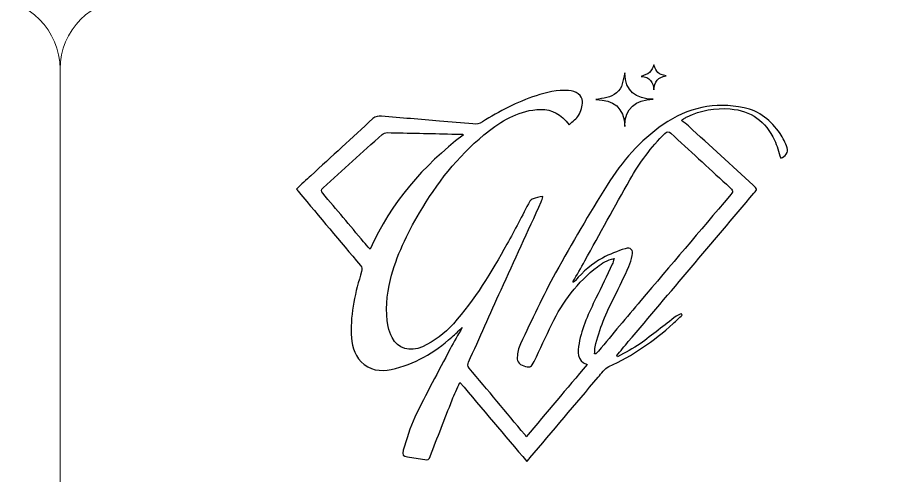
# Model space of a CAD drawing. Header units: millimetres. Extents: x -576 to 618, y 160 to 343.
# Drawn here: x -538.47 to -500.9, y 283 to 302.5 of the extents above; entities that cross this region are included whole.
import ezdxf

# ---------------------------------------------------------------- set-up
doc = ezdxf.new("R2010")
doc.units = ezdxf.units.MM
doc.header["$MEASUREMENT"] = 0
doc.layers.add('Layer 1', color=7, linetype='Continuous')

msp = doc.modelspace()

# ---------------------------------------------------------------- linework, layer by layer
at = {"layer": 'Layer 1', "color": 250, "lineweight": 18}
for points in [[(-573.4783, 303.3001), (-573.4783, 303.3001), (-539.6483, 303.3001), (-539.6483, 303.3001), (-538.0043, 303.3001), (-536.6633, 301.9591), (-536.6633, 300.3151), (-536.6633, 300.3151), (-536.6633, 266.4851), (-536.6633, 266.4851), (-536.6633, 264.8411), (-538.0043, 263.5001), (-539.6483, 263.5001), (-539.6483, 263.5001), (-573.4783, 263.5001), (-573.4783, 263.5001), (-575.1223, 263.5001), (-576.4633, 264.8411), (-576.4633, 266.4851), (-576.4633, 266.4851), (-576.4633, 300.3151), (-576.4633, 300.3151), (-576.4633, 301.9591), (-575.1223, 303.3001), (-573.4783, 303.3001)], [(-533.6783, 303.3001), (-533.6783, 303.3001), (-499.8483, 303.3001), (-499.8483, 303.3001), (-498.2043, 303.3001), (-496.8633, 301.9591), (-496.8633, 300.3151), (-496.8633, 300.3151), (-496.8633, 266.4851), (-496.8633, 266.4851), (-496.8633, 264.8411), (-498.2043, 263.5001), (-499.8483, 263.5001), (-499.8483, 263.5001), (-533.6783, 263.5001), (-533.6783, 263.5001), (-535.3223, 263.5001), (-536.6633, 264.8411), (-536.6633, 266.4851), (-536.6633, 266.4851), (-536.6633, 300.3151), (-536.6633, 300.3151), (-536.6633, 301.9591), (-535.3223, 303.3001), (-533.6783, 303.3001)]]:
    msp.add_open_spline(points, degree=3, knots=[0, 0, 0, 0, 0.125, 0.125, 0.125, 0.25, 0.25, 0.25, 0.375, 0.375, 0.375, 0.5, 0.5, 0.5, 0.625, 0.625, 0.625, 0.75, 0.75, 0.75, 0.875, 0.875, 0.875, 1, 1, 1, 1], dxfattribs=at)
at = {"layer": 'Layer 1', "color": 230}
for points, knots in [([(-511.3538, 300.4877), (-511.2546, 300.1661), (-511.1716, 300.0897), (-510.8415, 300.0245), (-511.1785, 299.9704), (-511.3519, 299.7792), (-511.3576, 299.4282), (-511.395, 299.7511), (-511.522, 299.9851), (-511.9055, 300.0004), (-511.7607, 300.0631), (-511.6256, 300.0881), (-511.5407, 300.167), (-511.4518, 300.2494), (-511.4115, 300.3836), (-511.3538, 300.4877)], [0, 0, 0, 0, 0.2, 0.2, 0.2, 0.4, 0.4, 0.4, 0.6, 0.6, 0.6, 0.8, 0.8, 0.8, 1, 1, 1, 1]), ([(-511.3907, 299.0265), (-512.142, 298.9983), (-512.586, 298.6745), (-512.6009, 297.8657), (-512.6278, 298.6783), (-513.0777, 299.0021), (-513.8281, 299.0136), (-513.5177, 299.082), (-513.1966, 299.0839), (-512.9479, 299.2951), (-512.693, 299.5119), (-512.674, 299.8279), (-512.5994, 300.1459), (-512.5735, 299.3678), (-512.1351, 299.0449), (-511.3907, 299.0265)], [0, 0, 0, 0, 0.2, 0.2, 0.2, 0.4, 0.4, 0.4, 0.6, 0.6, 0.6, 0.8, 0.8, 0.8, 1, 1, 1, 1]), ([(-505.9535, 296.5233), (-506.043, 296.7854), (-506.1089, 297.045), (-506.2181, 297.2846), (-506.5853, 298.0918), (-507.2249, 298.5398), (-508.1042, 298.6156), (-508.741, 298.6706), (-509.3576, 298.5566), (-509.9395, 298.2824), (-509.9907, 298.2584), (-510.0381, 298.2268), (-510.0867, 298.1982), (-510.1014, 298.1894), (-510.1145, 298.1785), (-510.1875, 298.1257), (-510.0749, 298.0385), (-509.9738, 297.9697), (-509.8843, 297.8884), (-508.9632, 297.0484), (-508.0434, 296.2069), (-507.1238, 295.3648), (-506.9445, 295.2004), (-506.9451, 295.1991), (-507.098, 295.0184), (-508.8811, 292.9118), (-510.6649, 290.8054), (-512.448, 288.6986), (-512.614, 288.5021), (-512.7772, 288.3033), (-512.942, 288.1058), (-512.9291, 288.088), (-512.9161, 288.0706), (-512.903, 288.0528), (-512.5822, 288.2375), (-512.2446, 288.3978), (-511.9454, 288.6116), (-511.4199, 288.9863), (-510.9192, 289.3954), (-510.405, 289.7853), (-510.3413, 289.8337), (-510.2562, 289.8537), (-510.181, 289.8868), (-510.1704, 289.8687), (-510.1598, 289.8506), (-510.1492, 289.8325), (-510.2793, 289.712), (-510.409, 289.5913), (-510.5395, 289.4708), (-511.357, 288.7145), (-512.268, 288.1021), (-513.2824, 287.6353), (-513.463, 287.5523), (-513.5928, 287.3464), (-513.7307, 287.1838), (-514.7026, 286.039), (-515.6711, 284.8906), (-516.6403, 283.7433), (-516.6767, 283.7002), (-516.7114, 283.6553), (-516.7663, 283.5869), (-517.7273, 284.7214), (-518.6664, 285.8294), (-519.6287, 286.9654), (-519.7466, 286.6964), (-519.8596, 286.4587), (-519.9557, 286.2147), (-520.2711, 285.4141), (-520.5837, 284.6119), (-520.8892, 283.8072), (-520.937, 283.6808), (-520.9878, 283.644), (-521.1233, 283.6734), (-521.3663, 283.7261), (-521.6143, 283.7551), (-521.8602, 283.7938), (-522.0531, 283.8241), (-522.0992, 283.8687), (-522.0358, 284.0709), (-521.8877, 284.5455), (-521.7607, 285.0346), (-521.5454, 285.4796), (-521.0698, 286.4631), (-520.5476, 287.4247), (-520.039, 288.3919), (-519.8786, 288.6974), (-519.7005, 288.9935), (-519.526, 289.3017), (-519.6777, 289.1598), (-519.8175, 289.0213), (-519.9653, 288.8914), (-520.7177, 288.2309), (-521.555, 287.7257), (-522.5473, 287.5196), (-523.0246, 287.4203), (-523.483, 287.4668), (-523.8352, 287.8462), (-524.1385, 288.1726), (-524.2412, 288.5885), (-524.2565, 289.0219), (-524.2892, 289.9405), (-524.0799, 290.8216), (-523.8131, 291.6911), (-523.7807, 291.7969), (-523.7897, 291.8646), (-523.8608, 291.9489), (-524.7348, 292.9835), (-525.605, 294.0216), (-526.4758, 295.0587), (-526.5116, 295.1015), (-526.5451, 295.1461), (-526.5884, 295.201), (-526.3791, 295.395), (-526.1772, 295.5835), (-525.9741, 295.7707), (-525.0939, 296.5801), (-524.2112, 297.387), (-523.3357, 298.2016), (-523.2184, 298.3108), (-523.098, 298.3111), (-522.9613, 298.2999), (-522.1373, 298.2328), (-521.3132, 298.1666), (-520.4892, 298.0989), (-520.0153, 298.0603), (-519.5413, 298.0225), (-519.0683, 297.977), (-518.9223, 297.9629), (-518.7972, 297.977), (-518.6668, 298.0603), (-517.9488, 298.5201), (-517.1938, 298.9073), (-516.3813, 299.1744), (-515.9329, 299.3217), (-515.4771, 299.4297), (-514.9975, 299.3982), (-514.6773, 299.377), (-514.4028, 299.1985), (-514.4022, 298.9279), (-514.4012, 298.7308), (-514.4712, 298.5161), (-514.5678, 298.3411), (-514.6483, 298.1954), (-514.8127, 298.0959), (-514.9753, 297.942), (-515.0655, 298.0465), (-515.1401, 298.1539), (-515.2343, 298.2384), (-515.6043, 298.5701), (-516.045, 298.645), (-516.5211, 298.5682), (-517.3279, 298.4388), (-517.9875, 298.0125), (-518.6009, 297.508), (-519.7313, 296.5785), (-520.6121, 295.4391), (-521.351, 294.1844), (-521.8786, 293.2884), (-522.3332, 292.3594), (-522.5829, 291.3426), (-522.7451, 290.6808), (-522.8134, 290.0132), (-522.6755, 289.3389), (-522.6427, 289.18), (-522.5856, 289.0219), (-522.5142, 288.8755), (-522.2811, 288.3994), (-521.7507, 288.2393), (-521.2168, 288.4818), (-520.7092, 288.7123), (-520.2752, 289.0478), (-519.9042, 289.4608), (-518.9853, 290.4846), (-518.2908, 291.6615), (-517.6196, 292.8518), (-517.2805, 293.453), (-516.9738, 294.0728), (-516.6471, 294.6815), (-516.6212, 294.7302), (-516.5585, 294.7719), (-516.5039, 294.7894), (-516.3822, 294.8284), (-516.2552, 294.8499), (-516.0883, 294.8883), (-516.1189, 294.7876), (-516.1314, 294.719), (-516.1598, 294.6575), (-516.7298, 293.4048), (-517.3039, 292.1539), (-517.8727, 290.9005), (-518.336, 289.879), (-518.7935, 288.8543), (-519.2542, 287.8315), (-519.2961, 287.7389), (-519.3104, 287.6624), (-519.2328, 287.5707), (-518.4393, 286.6306), (-517.6508, 285.6867), (-516.8615, 284.7436), (-516.8433, 284.7221), (-516.8321, 284.6949), (-516.8019, 284.6431), (-515.9233, 285.683), (-515.0699, 286.6931), (-514.2025, 287.7195), (-514.673, 287.8977), (-514.6019, 288.2702), (-514.5448, 288.6172), (-514.4302, 289.307), (-514.1295, 289.9317), (-513.8253, 290.5538), (-513.5912, 291.0321), (-513.361, 291.5127), (-513.1319, 291.9935), (-513.1001, 292.0608), (-513.0855, 292.1367), (-513.0537, 292.2375), (-513.3507, 292.185), (-513.5626, 292.0478), (-513.7628, 291.893), (-514.6134, 291.2353), (-515.2475, 290.4044), (-515.7095, 289.4381), (-515.9613, 288.9118), (-516.2096, 288.3839), (-516.4621, 287.8578), (-516.5782, 287.615), (-516.6168, 287.5941), (-516.8272, 287.6397), (-517.0455, 287.6861), (-517.2003, 287.8331), (-517.1822, 288.0306), (-517.1647, 288.2247), (-517.1301, 288.4297), (-517.0468, 288.6028), (-516.5582, 289.6191), (-516.0883, 290.6465), (-515.5451, 291.6331), (-514.849, 292.8983), (-514.1157, 294.1451), (-513.3494, 295.3691), (-512.7208, 296.3732), (-511.9504, 297.269), (-510.9613, 297.9476), (-509.9154, 298.6653), (-508.7613, 298.9217), (-507.5176, 298.6643), (-506.8565, 298.5276), (-506.3557, 298.1165), (-505.9816, 297.5623), (-505.8571, 297.3776), (-505.756, 297.1704), (-505.6817, 296.9601), (-505.6137, 296.767), (-505.7485, 296.5766), (-505.9535, 296.5233)], [0, 0, 0, 0, 0.0117647, 0.0117647, 0.0117647, 0.0235294, 0.0235294, 0.0235294, 0.0352941, 0.0352941, 0.0352941, 0.0470588, 0.0470588, 0.0470588, 0.0588235, 0.0588235, 0.0588235, 0.0705882, 0.0705882, 0.0705882, 0.0823529, 0.0823529, 0.0823529, 0.0941176, 0.0941176, 0.0941176, 0.1058824, 0.1058824, 0.1058824, 0.1176471, 0.1176471, 0.1176471, 0.1294118, 0.1294118, 0.1294118, 0.1411765, 0.1411765, 0.1411765, 0.1529412, 0.1529412, 0.1529412, 0.1647059, 0.1647059, 0.1647059, 0.1764706, 0.1764706, 0.1764706, 0.1882353, 0.1882353, 0.1882353, 0.2, 0.2, 0.2, 0.2117647, 0.2117647, 0.2117647, 0.2235294, 0.2235294, 0.2235294, 0.2352941, 0.2352941, 0.2352941, 0.2470588, 0.2470588, 0.2470588, 0.2588235, 0.2588235, 0.2588235, 0.2705882, 0.2705882, 0.2705882, 0.2823529, 0.2823529, 0.2823529, 0.2941176, 0.2941176, 0.2941176, 0.3058824, 0.3058824, 0.3058824, 0.3176471, 0.3176471, 0.3176471, 0.3294118, 0.3294118, 0.3294118, 0.3411765, 0.3411765, 0.3411765, 0.3529412, 0.3529412, 0.3529412, 0.3647059, 0.3647059, 0.3647059, 0.3764706, 0.3764706, 0.3764706, 0.3882353, 0.3882353, 0.3882353, 0.4, 0.4, 0.4, 0.4117647, 0.4117647, 0.4117647, 0.4235294, 0.4235294, 0.4235294, 0.4352941, 0.4352941, 0.4352941, 0.4470588, 0.4470588, 0.4470588, 0.4588235, 0.4588235, 0.4588235, 0.4705882, 0.4705882, 0.4705882, 0.4823529, 0.4823529, 0.4823529, 0.4941176, 0.4941176, 0.4941176, 0.5058824, 0.5058824, 0.5058824, 0.5176471, 0.5176471, 0.5176471, 0.5294118, 0.5294118, 0.5294118, 0.5411765, 0.5411765, 0.5411765, 0.5529412, 0.5529412, 0.5529412, 0.5647059, 0.5647059, 0.5647059, 0.5764706, 0.5764706, 0.5764706, 0.5882353, 0.5882353, 0.5882353, 0.6, 0.6, 0.6, 0.6117647, 0.6117647, 0.6117647, 0.6235294, 0.6235294, 0.6235294, 0.6352941, 0.6352941, 0.6352941, 0.6470588, 0.6470588, 0.6470588, 0.6588235, 0.6588235, 0.6588235, 0.6705882, 0.6705882, 0.6705882, 0.6823529, 0.6823529, 0.6823529, 0.6941176, 0.6941176, 0.6941176, 0.7058824, 0.7058824, 0.7058824, 0.7176471, 0.7176471, 0.7176471, 0.7294118, 0.7294118, 0.7294118, 0.7411765, 0.7411765, 0.7411765, 0.7529412, 0.7529412, 0.7529412, 0.7647059, 0.7647059, 0.7647059, 0.7764706, 0.7764706, 0.7764706, 0.7882353, 0.7882353, 0.7882353, 0.8, 0.8, 0.8, 0.8117647, 0.8117647, 0.8117647, 0.8235294, 0.8235294, 0.8235294, 0.8352941, 0.8352941, 0.8352941, 0.8470588, 0.8470588, 0.8470588, 0.8588235, 0.8588235, 0.8588235, 0.8705882, 0.8705882, 0.8705882, 0.8823529, 0.8823529, 0.8823529, 0.8941176, 0.8941176, 0.8941176, 0.9058824, 0.9058824, 0.9058824, 0.9176471, 0.9176471, 0.9176471, 0.9294118, 0.9294118, 0.9294118, 0.9411765, 0.9411765, 0.9411765, 0.9529412, 0.9529412, 0.9529412, 0.9647059, 0.9647059, 0.9647059, 0.9764706, 0.9764706, 0.9764706, 0.9882353, 0.9882353, 0.9882353, 1, 1, 1, 1]), ([(-519.4921, 297.494), (-519.4921, 297.494), (-519.5058, 297.5448), (-519.5058, 297.5448), (-519.6624, 297.5448), (-519.8191, 297.5417), (-519.9753, 297.5451), (-520.8936, 297.5654), (-521.8115, 297.5888), (-522.7295, 297.6044), (-522.8006, 297.6053), (-522.8889, 297.572), (-522.9423, 297.5245), (-523.7809, 296.7707), (-524.6141, 296.0107), (-525.4518, 295.2559), (-525.5432, 295.1736), (-525.5507, 295.1155), (-525.4692, 295.02), (-524.8858, 294.3339), (-524.3073, 293.6434), (-523.7264, 292.9551), (-523.6437, 292.8571), (-523.5579, 292.7619), (-523.4546, 292.6443), (-522.5535, 294.6253), (-521.1944, 296.2003), (-519.4921, 297.494)], [0, 0, 0, 0, 0.1111111, 0.1111111, 0.1111111, 0.2222222, 0.2222222, 0.2222222, 0.3333333, 0.3333333, 0.3333333, 0.4444444, 0.4444444, 0.4444444, 0.5555556, 0.5555556, 0.5555556, 0.6666667, 0.6666667, 0.6666667, 0.7777778, 0.7777778, 0.7777778, 0.8888889, 0.8888889, 0.8888889, 1, 1, 1, 1]), ([(-514.8097, 291.2456), (-514.8019, 291.2394), (-514.7937, 291.2331), (-514.7859, 291.2269), (-514.7585, 291.2503), (-514.7276, 291.2706), (-514.7045, 291.2977), (-514.3741, 291.6846), (-513.9956, 292.021), (-513.5491, 292.2615), (-513.2434, 292.4262), (-512.9138, 292.5573), (-512.5816, 292.6578), (-512.336, 292.7314), (-512.2325, 292.6126), (-512.2833, 292.3685), (-512.3167, 292.2091), (-512.3595, 292.0475), (-512.4262, 291.8996), (-512.6199, 291.4715), (-512.8181, 291.0446), (-513.0327, 290.6265), (-513.3853, 289.9389), (-513.6961, 289.2368), (-513.8583, 288.4771), (-513.8789, 288.3816), (-513.8759, 288.2812), (-513.8836, 288.1829), (-513.8836, 288.1829), (-513.83, 288.1732), (-513.83, 288.1732), (-513.7928, 288.2147), (-513.755, 288.2553), (-513.7195, 288.2977), (-513.1186, 289.0135), (-512.5204, 289.732), (-511.9167, 290.4453), (-510.6571, 291.9323), (-509.3944, 293.4166), (-508.1339, 294.9027), (-507.9564, 295.1117), (-507.9585, 295.1136), (-508.1566, 295.3005), (-508.1937, 295.3354), (-508.2309, 295.3704), (-508.2683, 295.4048), (-509.0574, 296.1286), (-509.8474, 296.8509), (-510.634, 297.5769), (-510.7282, 297.664), (-510.7903, 297.6693), (-510.8867, 297.5739), (-511.4773, 296.9857), (-511.9694, 296.3208), (-512.3797, 295.6004), (-513.0331, 294.454), (-513.6615, 293.2933), (-514.3017, 292.1395), (-514.468, 291.8396), (-514.6403, 291.5433), (-514.8097, 291.2456)], [0, 0, 0, 0, 0.05, 0.05, 0.05, 0.1, 0.1, 0.1, 0.15, 0.15, 0.15, 0.2, 0.2, 0.2, 0.25, 0.25, 0.25, 0.3, 0.3, 0.3, 0.35, 0.35, 0.35, 0.4, 0.4, 0.4, 0.45, 0.45, 0.45, 0.5, 0.5, 0.5, 0.55, 0.55, 0.55, 0.6, 0.6, 0.6, 0.65, 0.65, 0.65, 0.7, 0.7, 0.7, 0.75, 0.75, 0.75, 0.8, 0.8, 0.8, 0.85, 0.85, 0.85, 0.9, 0.9, 0.9, 0.95, 0.95, 0.95, 1, 1, 1, 1])]:
    msp.add_open_spline(points, degree=3, knots=knots, dxfattribs=at)

doc.saveas('drawing.dxf')
